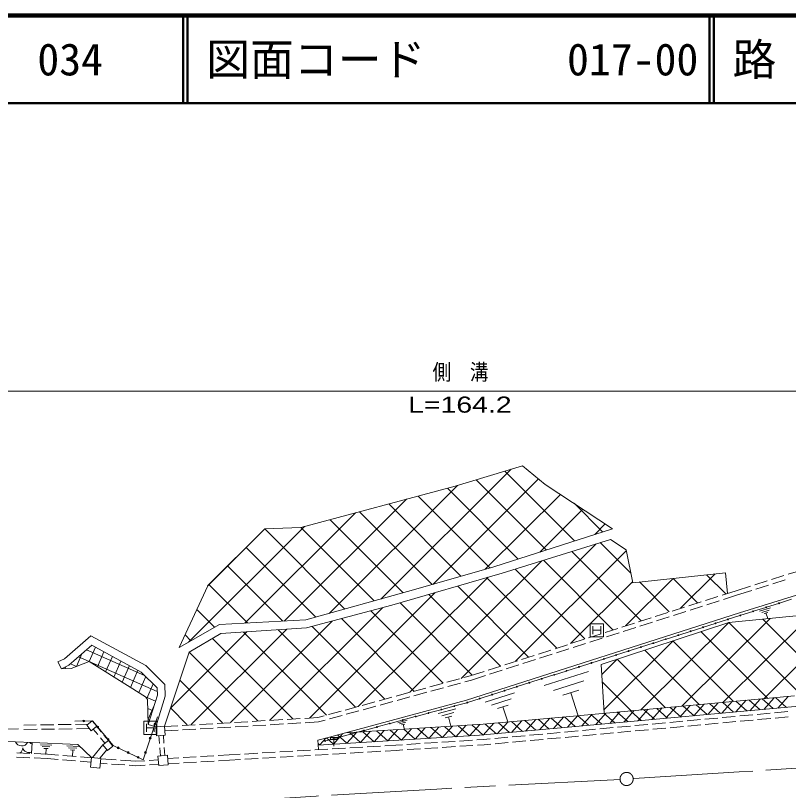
# Model space of a CAD drawing. Units: millimetres, scale not verified. Extents: x 40000 to 680000, y 20000 to 380000.
# Drawn here: x 98651 to 186764, y 291622 to 380000 of the extents above; entities that cross this region are included whole.
import ezdxf
from ezdxf.enums import TextEntityAlignment as Align

# ---------------------------------------------------------------- set-up
doc = ezdxf.new("R2010")
doc.units = ezdxf.units.MM
doc.header["$LTSCALE"] = 1000
doc.linetypes.add('CHAIN', pattern=[18.5, 12, -1.5, 3.5, -1.5])
for name, color, linetype, lineweight in [('M-BMK', 2, 'CHAIN', 13), ('M-STR-HTXT', 7, 'Continuous', 13), ('M-TTL', 2, 'Continuous', 140), ('M-TTL-LINE', 7, 'Continuous', 50), ('M-WORK', 1, 'Continuous', 13)]:
    doc.layers.add(name, color=color, linetype=linetype, lineweight=lineweight)
doc.layers.add('M-TTL-TXT', color=7, linetype='Continuous')
doc.styles.add('ＭＳ ゴシック', font='')
doc.styles.add('ＭＳ Ｐゴシック', font='')
doc.styles.get('ＭＳ ゴシック').set_extended_font_data('MS Gothic')
doc.styles.get('ＭＳ Ｐゴシック').set_extended_font_data('MS PGothic')

msp = doc.modelspace()

# ---------------------------------------------------------------- linework, layer by layer
at = {"layer": 'M-BMK'}
for points in [[(267434, 297601), (261594, 297615), (255825, 297572), (241263, 297164), (234967, 296905), (221268, 296204), (210403, 295599), (201149, 295040), (181127, 293737), (169059, 292984)], [(167562, 292890), (166857, 292846), (146662, 291786), (132906, 290981), (112561, 289697), (100866, 288841), (88656, 287838), (80918, 286986), (72094, 285856), (69372, 285447)]]:
    msp.add_lwpolyline(points, dxfattribs=at)
msp.add_circle((168310, 292937), 750, dxfattribs=at)
at = {"layer": 'M-STR-HTXT'}
msp.add_line((67556, 337169), (230938, 337169), dxfattribs=at)
at = {"layer": 'M-TTL'}
msp.add_line((680000, 380000), (40000, 380000), dxfattribs=at)
at = {"layer": 'M-TTL-LINE'}
for p, q in [((117750, 380000), (117750, 370000)), ((118250, 380000), (118250, 370000)), ((177750, 380000), (177750, 370000)), ((178250, 380000), (178250, 370000)), ((40000, 370000), (680000, 370000))]:
    msp.add_line(p, q, dxfattribs=at)
at = {"layer": 'M-WORK'}
for p, q in [((140289, 313449), (155147, 328260)), ((156450, 328654), (148777, 326337)), ((162358, 320079), (154420, 328041)), ((159046, 326532), (156450, 328654)), ((146215, 315120), (158285, 327153)), ((159147, 319050), (151164, 327058)), ((148777, 326337), (131169, 321601)), ((134400, 311814), (149051, 326419)), ((166703, 321472), (159046, 326532)), ((155937, 318021), (147886, 326097)), ((152204, 316854), (160769, 325393)), ((129284, 310950), (143219, 324842)), ((152716, 317002), (144546, 325199)), ((165568, 321108), (162314, 324372)), ((149429, 316051), (141205, 324300)), ((158423, 318818), (163324, 323704)), ((124800, 310716), (137400, 323276)), ((146142, 315099), (137865, 323402)), ((118371, 308544), (131580, 321711)), ((142844, 314158), (134525, 322503)), ((164685, 320825), (165880, 322016)), ((120553, 314954), (127086, 321467)), ((127086, 321467), (120561, 314972)), ((131169, 321601), (127086, 321467)), ((136208, 312316), (127086, 321467)), ((139526, 313237), (131184, 321604)), ((153157, 317130), (166703, 321472)), ((154125, 316420), (166471, 320262)), ((166471, 320262), (168247, 319072)), ((132890, 311395), (124960, 319350)), ((149435, 304408), (164824, 319749)), ((168792, 316391), (165297, 319897)), ((168247, 319072), (169011, 315316)), ((155637, 306354), (168271, 318950)), ((169963, 310967), (162064, 318890)), ((201829, 318363), (181183, 311875)), ((143578, 302805), (158646, 317827)), ((166757, 309934), (158831, 317884)), ((129107, 310940), (122833, 317234)), ((141551, 312748), (154125, 316420)), ((144027, 314487), (153157, 317130)), ((163550, 308902), (155598, 316878)), ((169011, 315316), (179571, 316455)), ((179571, 316455), (179818, 314093)), ((186726, 316275), (188156, 316725)), ((137721, 301203), (152514, 315949)), ((160343, 307869), (152339, 315898)), ((168189, 310396), (173624, 315813)), ((176377, 313032), (173606, 315811)), ((174465, 312416), (178389, 316327)), ((179616, 314032), (177431, 316224)), ((182910, 315073), (184341, 315523)), ((184818, 315674), (186249, 316124)), ((184960, 315194), (186391, 315645)), ((120561, 314972), (117317, 307941)), ((125080, 310730), (120707, 315117)), ((157136, 306837), (149058, 314940)), ((161913, 308375), (168988, 315428)), ((173170, 311999), (169781, 315399)), ((180789, 314404), (182434, 314922)), ((183053, 314593), (184483, 315044)), ((131751, 311079), (144027, 314487)), ((132153, 299887), (146504, 314194)), ((153929, 305805), (145778, 313982)), ((177299, 313286), (178728, 313744)), ((179204, 313896), (180789, 314404)), ((179351, 313419), (180940, 313928)), ((179964, 310798), (212939, 313993)), ((180940, 313928), (182576, 314443)), ((150722, 304772), (142497, 313024)), ((175395, 312676), (176823, 313134)), ((177446, 312808), (178875, 313266)), ((185643, 312963), (184266, 312530)), ((187116, 313425), (185739, 312993)), ((121336, 310237), (119313, 312267)), ((127654, 299639), (140533, 312478)), ((131818, 310171), (141551, 312748)), ((147404, 303852), (139166, 312116)), ((173490, 312066), (174918, 312524)), ((173637, 311588), (175065, 312046)), ((175541, 312198), (176970, 312656)), ((182698, 312037), (181321, 311604)), ((184171, 312500), (182794, 312067)), ((183454, 312066), (184694, 312456)), ((184558, 312195), (183715, 311930)), ((183951, 302063), (194085, 312166)), ((144075, 302941), (135814, 311229)), ((181183, 311875), (150059, 301938)), ((169681, 310846), (171109, 311303)), ((171585, 311456), (173014, 311913)), ((171732, 310978), (173161, 311435)), ((174610, 301224), (184671, 311254)), ((179811, 311123), (178491, 310701)), ((179280, 301644), (189378, 311710)), ((181226, 311574), (179906, 311153)), ((192171, 302802), (183827, 311172)), ((183976, 311794), (184422, 311934)), ((184199, 311864), (184402, 311219)), ((117317, 307941), (121910, 310565)), ((121910, 310565), (131751, 311079)), ((123155, 299390), (134747, 310946)), ((140747, 302031), (132463, 310341)), ((164160, 310645), (165660, 310645)), ((164160, 309145), (164160, 310645)), ((164460, 310345), (164460, 309445)), ((165360, 310345), (165360, 309445)), ((165427, 305994), (179964, 310798)), ((165660, 310645), (165660, 309145)), ((167776, 310235), (169205, 310693)), ((167923, 309757), (169351, 310215)), ((169828, 310368), (171256, 310825)), ((169940, 300804), (179964, 310798)), ((176981, 310219), (175661, 309798)), ((178396, 310671), (177076, 310249)), ((188283, 302453), (179964, 310798)), ((116339, 301068), (125019, 309721)), ((118637, 308695), (117972, 309362)), ((118446, 307404), (122060, 309525)), ((118657, 299142), (129571, 310022)), ((122060, 309525), (131818, 310171)), ((134091, 300209), (124635, 309695)), ((137419, 301120), (128608, 309958)), ((163967, 309015), (165395, 309473)), ((164460, 309895), (165360, 309895)), ((165871, 309625), (167300, 310083)), ((166018, 309147), (167447, 309605)), ((175566, 309767), (174246, 309346)), ((184395, 302103), (176778, 309745)), ((107227, 309278), (104245, 306656)), ((113524, 305860), (107227, 309278)), ((130279, 299784), (121119, 308972)), ((162062, 308405), (163491, 308862)), ((164114, 308537), (165542, 308995)), ((165660, 309145), (164160, 309145)), ((165713, 300827), (173608, 308697)), ((172736, 308864), (171416, 308442)), ((174151, 309315), (172831, 308894)), ((180508, 301754), (173592, 308692)), ((107350, 308187), (104743, 305896)), ((106744, 307655), (113365, 304750)), ((107758, 307965), (107039, 306325)), ((112982, 305130), (107350, 308187)), ((158253, 307184), (159681, 307642)), ((160157, 307795), (161586, 308252)), ((160304, 307317), (161733, 307774)), ((162209, 307927), (163637, 308384)), ((169906, 307960), (168586, 307539)), ((171321, 308412), (170001, 307991)), ((176620, 301405), (170405, 307639)), ((106218, 307193), (105589, 305760)), ((105833, 306854), (107039, 306325)), ((108729, 307438), (107981, 305736)), ((109699, 306912), (108924, 305147)), ((115644, 298975), (118446, 307404)), ((126264, 299562), (118446, 307404)), ((156348, 306574), (157777, 307032)), ((158400, 306706), (159828, 307164)), ((167076, 307057), (165756, 306635)), ((168491, 307508), (167171, 307087)), ((104245, 306656), (103493, 306302)), ((103877, 305488), (103493, 306302)), ((104743, 305896), (103877, 305488)), ((104922, 306053), (105589, 305760)), ((105009, 305533), (107039, 306325)), ((107039, 306325), (111705, 303388)), ((107039, 306325), (114804, 302917)), ((110669, 306385), (109867, 304559)), ((111639, 305859), (110810, 303970)), ((115675, 303725), (113524, 305860)), ((152539, 305354), (153967, 305812)), ((154444, 305964), (155872, 306422)), ((154590, 305486), (156019, 305944)), ((156495, 306096), (157923, 306554)), ((164246, 306153), (162926, 305732)), ((165661, 306605), (164341, 306183)), ((165735, 300426), (165427, 305994)), ((165491, 304842), (167251, 306596)), ((172732, 301055), (167219, 306586)), ((103877, 305488), (105009, 305533)), ((104371, 305720), (104276, 305504)), ((112609, 305332), (111753, 303381)), ((114789, 303336), (112982, 305130)), ((150478, 304694), (152063, 305201)), ((152686, 304876), (154114, 305334)), ((158918, 303578), (163967, 305190)), ((161416, 305249), (160096, 304828)), ((162831, 305701), (161511, 305280)), ((113497, 304618), (112696, 302792)), ((122249, 299340), (117387, 304218)), ((147821, 303967), (149268, 304362)), ((149750, 304494), (150478, 304694)), ((149862, 304007), (150620, 304214)), ((150620, 304214), (152210, 304723)), ((158586, 304346), (157266, 303925)), ((160001, 304798), (158681, 304376)), ((163417, 304124), (159984, 303028)), ((168844, 300706), (165536, 304024)), ((111705, 303388), (113474, 302306)), ((114334, 303788), (113606, 302129)), ((114820, 302508), (114789, 303336)), ((115725, 302388), (115675, 303725)), ((143963, 302911), (145410, 303307)), ((145892, 303439), (147339, 303835)), ((146004, 302951), (147451, 303347)), ((147933, 303479), (149380, 303875)), ((155756, 303442), (154436, 303021)), ((157171, 303894), (155851, 303473)), ((113474, 302306), (113705, 301998)), ((113482, 302296), (114601, 301804)), ((113779, 299151), (114820, 302508)), ((114639, 298885), (115725, 302388)), ((142034, 302383), (143480, 302779)), ((142146, 301895), (143592, 302291)), ((144075, 302423), (145522, 302819)), ((152926, 302539), (151606, 302117)), ((152193, 301708), (155527, 302772)), ((154341, 302991), (153021, 302569)), ((161050, 302478), (162867, 303059)), ((187458, 302409), (161831, 300070)), ((161958, 302769), (162797, 300143)), ((162065, 298887), (199565, 302309)), ((186745, 302344), (185565, 301013)), ((113705, 301998), (113779, 299151)), ((150059, 301938), (133884, 297557)), ((138176, 301327), (139622, 301723)), ((140105, 301855), (141551, 302251)), ((140217, 301367), (141663, 301763)), ((150095, 301637), (148721, 301265)), ((151511, 302087), (150191, 301666)), ((155164, 302068), (152897, 301345)), ((177150, 301470), (175975, 300145)), ((176257, 301389), (177504, 300283)), ((178749, 301616), (177573, 300290)), ((177760, 301526), (179008, 300420)), ((180348, 301762), (179172, 300434)), ((179264, 301663), (180513, 300556)), ((180768, 301800), (182017, 300692)), ((181948, 301907), (180770, 300579)), ((182271, 301937), (183522, 300828)), ((183547, 302053), (182368, 300724)), ((183775, 302073), (185026, 300964)), ((185146, 302198), (183967, 300868)), ((185279, 302210), (186531, 301100)), ((113731, 300985), (114274, 300747)), ((114449, 301312), (113763, 299750)), ((118234, 299118), (116327, 301031)), ((134317, 300271), (135764, 300667)), ((136246, 300799), (137693, 301195)), ((136358, 300312), (137805, 300707)), ((138287, 300839), (139734, 301235)), ((147153, 300840), (145779, 300468)), ((146817, 300389), (148844, 300938)), ((148608, 300526), (147230, 300153)), ((148624, 301239), (147250, 300867)), ((153601, 300981), (154801, 301365)), ((154201, 301173), (154754, 299439)), ((167555, 300597), (166385, 299277)), ((167235, 300568), (168477, 299467)), ((169154, 300743), (167983, 299422)), ((168738, 300705), (169981, 299603)), ((170753, 300888), (169582, 299567)), ((170242, 300842), (171486, 299739)), ((172353, 301034), (171180, 299711)), ((171746, 300979), (172990, 299875)), ((173952, 301179), (172778, 299856)), ((173249, 301115), (174495, 300011)), ((175551, 301325), (174377, 300000)), ((174753, 301252), (175999, 300147)), ((186676, 300625), (185182, 300488)), ((114819, 300035), (113187, 295137)), ((113763, 299770), (113946, 299690)), ((127622, 299616), (129120, 299705)), ((129619, 299734), (131116, 299823)), ((131616, 299852), (133107, 299940)), ((133107, 299940), (133835, 300139)), ((133189, 299444), (133947, 299652)), ((134429, 299784), (135876, 300180)), ((142740, 299645), (141366, 299273)), ((142219, 299345), (143280, 299633)), ((144211, 300043), (142837, 299671)), ((145682, 300442), (144308, 300070)), ((147642, 299916), (148372, 300114)), ((148007, 300015), (148292, 298961)), ((161831, 300070), (151944, 299176)), ((156709, 299610), (157960, 298500)), ((157960, 299724), (156776, 298389)), ((158212, 299747), (159459, 298641)), ((159559, 299869), (158380, 298540)), ((159716, 299884), (160958, 298782)), ((161158, 300015), (159984, 298691)), ((161220, 300021), (162459, 298922)), ((162758, 300160), (161588, 298841)), ((162723, 300157), (163963, 299058)), ((164357, 300306), (163188, 298988)), ((164227, 300294), (165468, 299194)), ((165956, 300452), (164786, 299133)), ((165731, 300431), (166972, 299330)), ((176718, 299706), (175225, 299569)), ((178710, 299890), (177216, 299752)), ((180701, 300074), (179208, 299936)), ((182693, 300258), (181199, 300120)), ((182747, 299660), (181254, 299522)), ((184684, 300442), (183191, 300304)), ((184739, 299844), (183245, 299706)), ((186730, 300028), (185237, 299890)), ((101009, 299106), (99607, 299090)), ((103008, 299128), (101509, 299111)), ((105008, 299151), (103508, 299134)), ((107437, 299557), (105419, 299546)), ((106910, 299172), (105508, 299156)), ((106779, 299065), (107400, 299569)), ((107281, 298445), (106779, 299065)), ((107903, 298949), (107281, 298445)), ((107400, 299569), (107903, 298949)), ((109794, 296760), (107437, 299557)), ((107903, 298949), (108413, 298328)), ((113266, 299511), (114766, 299511)), ((113266, 298011), (113266, 299511)), ((113566, 299211), (113566, 298311)), ((113566, 298761), (114466, 298761)), ((114639, 298885), (113779, 299151)), ((114466, 299211), (114466, 298311)), ((114653, 298896), (115644, 298975)), ((114736, 297868), (114653, 298896)), ((114766, 299511), (114766, 298011)), ((115644, 298975), (115726, 297947)), ((115649, 298910), (117141, 298998)), ((117640, 299027), (119137, 299116)), ((119636, 299145), (121134, 299233)), ((119697, 298648), (121195, 298736)), ((121633, 299263), (123130, 299351)), ((121694, 298766), (123191, 298854)), ((123629, 299381), (125127, 299469)), ((123690, 298884), (125188, 298972)), ((125626, 299499), (127123, 299587)), ((125687, 299001), (127184, 299090)), ((127683, 299119), (129181, 299208)), ((129680, 299237), (131177, 299325)), ((131676, 299355), (133189, 299444)), ((151944, 299176), (136264, 298201)), ((139798, 298848), (138424, 298476)), ((141269, 299246), (139895, 298874)), ((143156, 299417), (142435, 299221)), ((142650, 299097), (143033, 299201)), ((142842, 299149), (142991, 298597)), ((145350, 298766), (144200, 297470)), ((146906, 298863), (145753, 297563)), ((146008, 298807), (147306, 297656)), ((148462, 298960), (147306, 297656)), ((147557, 298903), (148859, 297749)), ((150018, 299056), (148859, 297749)), ((149107, 299000), (150412, 297843)), ((151574, 299153), (150412, 297843)), ((150656, 299096), (151964, 297936)), ((151552, 297936), (162065, 298887)), ((153162, 299287), (151964, 297936)), ((152198, 299199), (153463, 298077)), ((154762, 299433), (153568, 298087)), ((153701, 299336), (154962, 298218)), ((156361, 299578), (155172, 298238)), ((155205, 299473), (156461, 298359)), ((166761, 298788), (165267, 298650)), ((168752, 298971), (167258, 298833)), ((170744, 299155), (169250, 299017)), ((172735, 299339), (171241, 299201)), ((172790, 298741), (171296, 298604)), ((174727, 299523), (173233, 299385)), ((174781, 298925), (173288, 298787)), ((176773, 299109), (175279, 298971)), ((178764, 299293), (177271, 299155)), ((180756, 299476), (179262, 299339)), ((98990, 298648), (88250, 298513)), ((101104, 298607), (99613, 298590)), ((103104, 298629), (101604, 298612)), ((105104, 298652), (103604, 298635)), ((107096, 298674), (105604, 298657)), ((107514, 298634), (108024, 298014)), ((108730, 297942), (109240, 297322)), ((114766, 298011), (113266, 298011)), ((115726, 297947), (114736, 297868)), ((115075, 296980), (115006, 297889)), ((115573, 297020), (115505, 297929)), ((115689, 298411), (117202, 298501)), ((117701, 298530), (119198, 298618)), ((133158, 296806), (151552, 297936)), ((135954, 298117), (134883, 296910)), ((135361, 297957), (136436, 297003)), ((136856, 298051), (135482, 297679)), ((137570, 298283), (136436, 297003)), ((136711, 298229), (137989, 297096)), ((138327, 298449), (136953, 298077)), ((139126, 298379), (137989, 297096)), ((138261, 298325), (139542, 297190)), ((140682, 298476), (139542, 297190)), ((139810, 298422), (141095, 297283)), ((142238, 298573), (141095, 297283)), ((141360, 298518), (142647, 297376)), ((143794, 298670), (142647, 297376)), ((142909, 298614), (144200, 297470)), ((144458, 298711), (145753, 297563)), ((156758, 297869), (155264, 297732)), ((158749, 298051), (157256, 297914)), ((160741, 298233), (159247, 298096)), ((162000, 298348), (161239, 298279)), ((162777, 298420), (162000, 298348)), ((164769, 298604), (163275, 298466)), ((164823, 298006), (163330, 297868)), ((166815, 298190), (165321, 298052)), ((168807, 298374), (167313, 298236)), ((170798, 298558), (169304, 298420)), ((95822, 297297), (100569, 297089)), ((100569, 297089), (100469, 295843)), ((100569, 297089), (105768, 296856)), ((108341, 297628), (108851, 297008)), ((109243, 297322), (108621, 296824)), ((109750, 296688), (109243, 297322)), ((133884, 297557), (133127, 297362)), ((133127, 297362), (133187, 296300)), ((133148, 296978), (133330, 296816)), ((134019, 297593), (133330, 296816)), ((135385, 297652), (134011, 297280)), ((134091, 297612), (134883, 296910)), ((134552, 297435), (134552, 297675)), ((134552, 297675), (135312, 297675)), ((135312, 297435), (134552, 297435)), ((134932, 297675), (134932, 296675)), ((135312, 297675), (135312, 297435)), ((144767, 296973), (143270, 296878)), ((146763, 297100), (145266, 297005)), ((148759, 297227), (147262, 297132)), ((150755, 297354), (149258, 297259)), ((152014, 297434), (151254, 297386)), ((152774, 297504), (152014, 297434)), ((154766, 297686), (153272, 297550)), ((154817, 297088), (153323, 296952)), ((156808, 297271), (155315, 297134)), ((158800, 297453), (157306, 297316)), ((160792, 297635), (159298, 297498)), ((162054, 297751), (161290, 297681)), ((162832, 297822), (162054, 297751)), ((101498, 296848), (102797, 296790)), ((102580, 296591), (101696, 296631)), ((101895, 296414), (102362, 296393)), ((102129, 296403), (102098, 295728)), ((104495, 296716), (105894, 296654)), ((105660, 296440), (104709, 296483)), ((104923, 296249), (105426, 296226)), ((105175, 296238), (105142, 295510)), ((105768, 296856), (107302, 295396)), ((108620, 296825), (107413, 295384)), ((109066, 296268), (108250, 295293)), ((108621, 296824), (109128, 296190)), ((109128, 296190), (109750, 296688)), ((113187, 295137), (109794, 296760)), ((115181, 295572), (115112, 296482)), ((115679, 295611), (115611, 296521)), ((130264, 296105), (128766, 296017)), ((132260, 296223), (130763, 296135)), ((134257, 296341), (132760, 296252)), ((136253, 296459), (134756, 296370)), ((138250, 296576), (136753, 296488)), ((140247, 296694), (138749, 296606)), ((140282, 296095), (138785, 296007)), ((142011, 296798), (140746, 296723)), ((142048, 296199), (140781, 296124)), ((142771, 296846), (142011, 296798)), ((142813, 296248), (142048, 296199)), ((144809, 296375), (143312, 296280)), ((146805, 296502), (145308, 296407)), ((148800, 296629), (147303, 296533)), ((150796, 296756), (149299, 296660)), ((152060, 296836), (151295, 296787)), ((152825, 296906), (152060, 296836)), ((100268, 295351), (98769, 295410)), ((100286, 295850), (98787, 295909)), ((102274, 295271), (100767, 295331)), ((102305, 295770), (100785, 295831)), ((103513, 295167), (102274, 295271)), ((103555, 295665), (102305, 295770)), ((105548, 295496), (104054, 295623)), ((107297, 295348), (106047, 295454)), ((107181, 294291), (107302, 295396)), ((107302, 295396), (108393, 295277)), ((108393, 295277), (108272, 294172)), ((108387, 295222), (110128, 295103)), ((114886, 295549), (115970, 295634)), ((114972, 294459), (114886, 295549)), ((115970, 295634), (116055, 294543)), ((117257, 295349), (115998, 295277)), ((119254, 295463), (117756, 295377)), ((121251, 295577), (119753, 295491)), ((123009, 295677), (121750, 295606)), ((124274, 295752), (123009, 295677)), ((126271, 295870), (124773, 295782)), ((126306, 295271), (124809, 295183)), ((128267, 295988), (126770, 295899)), ((128303, 295389), (126805, 295300)), ((130299, 295506), (128802, 295418)), ((132296, 295624), (130798, 295536)), ((134292, 295742), (132795, 295654)), ((136289, 295860), (134792, 295771)), ((138285, 295977), (136788, 295889)), ((105506, 294998), (104011, 295124)), ((107242, 294851), (106004, 294956)), ((108333, 294724), (109103, 294672)), ((109602, 294638), (111099, 294536)), ((110627, 295070), (112369, 294951)), ((111597, 294502), (112368, 294450)), ((112368, 294450), (113414, 294519)), ((112369, 294951), (113395, 295018)), ((113894, 295051), (114920, 295118)), ((113913, 294551), (114959, 294620)), ((116055, 294543), (114972, 294459)), ((117298, 294750), (116045, 294679)), ((119294, 294864), (117797, 294779)), ((121291, 294978), (119793, 294893)), ((123043, 295078), (121790, 295007)), ((124310, 295153), (123043, 295078)), ((108272, 294172), (107181, 294291))]:
    msp.add_line(p, q, dxfattribs=at)
for centre, radius in [((185691, 312978), 50), ((182746, 312052), 50), ((184218, 312515), 50), ((179858, 311138), 50), ((181273, 311589), 50), ((181273, 311589), 50), ((177028, 310234), 50), ((178443, 310686), 50), ((174198, 309331), 50), ((175613, 309782), 50), ((171368, 308427), 50), ((172783, 308879), 50), ((168538, 307524), 50), ((169953, 307975), 50), ((165708, 306620), 50), ((167123, 307072), 50), ((164293, 306168), 50), ((161464, 305265), 50), ((162878, 305716), 50), ((158634, 304361), 50), ((160049, 304813), 50), ((155804, 303458), 50), ((157219, 303909), 50), ((152974, 302554), 50), ((154389, 303006), 50), ((150144, 301650), 50), ((150144, 301650), 50), ((151559, 302102), 50), ((145731, 300455), 50), ((147202, 300853), 50), ((148673, 301252), 50), ((106428, 299551), 100), ((106428, 299551), 60), ((142788, 299658), 50), ((144260, 300056), 50), ((106428, 299551), 20), ((108026, 298858), 100), ((108026, 298858), 60), ((108026, 298858), 20), ((114547, 299219), 100), ((114547, 299219), 60), ((114547, 299219), 20), ((139846, 298861), 50), ((141317, 299259), 50), ((136904, 298064), 50), ((138375, 298463), 50), ((109205, 297459), 100), ((109205, 297459), 60), ((109205, 297459), 20), ((114003, 297586), 100), ((114003, 297586), 60), ((114003, 297586), 20), ((133962, 297267), 50), ((135433, 297666), 50), ((110360, 296490), 100), ((110360, 296490), 60), ((110360, 296490), 20), ((111491, 295948), 100), ((111491, 295948), 60), ((111491, 295948), 20), ((112622, 295407), 100), ((112622, 295407), 60), ((112622, 295407), 20), ((113459, 295953), 100), ((113459, 295953), 60), ((113459, 295953), 20)]:
    msp.add_circle(centre, radius, dxfattribs=at)
for centre, start, end in [((99356, 297438), 201.00391, 333.98242), ((100808, 297612), 223.56689, 249.95215), ((98731, 296508), 304.04077, 358.37451), ((100183, 296682), 195.30713, 293.85986)]:
    msp.add_arc(centre, 740, start, end, dxfattribs=at)

# ---------------------------------------------------------------- texts
at = {"layer": 'M-STR-HTXT', "style": 'ＭＳ Ｐゴシック', "width": 0.85}
msp.add_text('側\u3000溝', height=1833, dxfattribs=at).set_placement((146191, 337876), align=Align.BOTTOM_LEFT)
at = {"layer": 'M-STR-HTXT', "style": 'ＭＳ Ｐゴシック', "width": 1.35}
msp.add_text('L=164.2', height=1833, dxfattribs=at).set_placement((149308, 334161), align=Align.BOTTOM_CENTER)
at = {"layer": 'M-TTL-TXT', "style": 'ＭＳ ゴシック'}
for s, p in [('路 線 名', (180380, 375000)), ('034', (101142, 375000)), ('図面コード', (120380, 375000)), ('017-00', (161521, 375000))]:
    msp.add_text(s, height=3666, dxfattribs=at).set_placement(p, align=Align.MIDDLE_LEFT)

doc.saveas('drawing.dxf')
